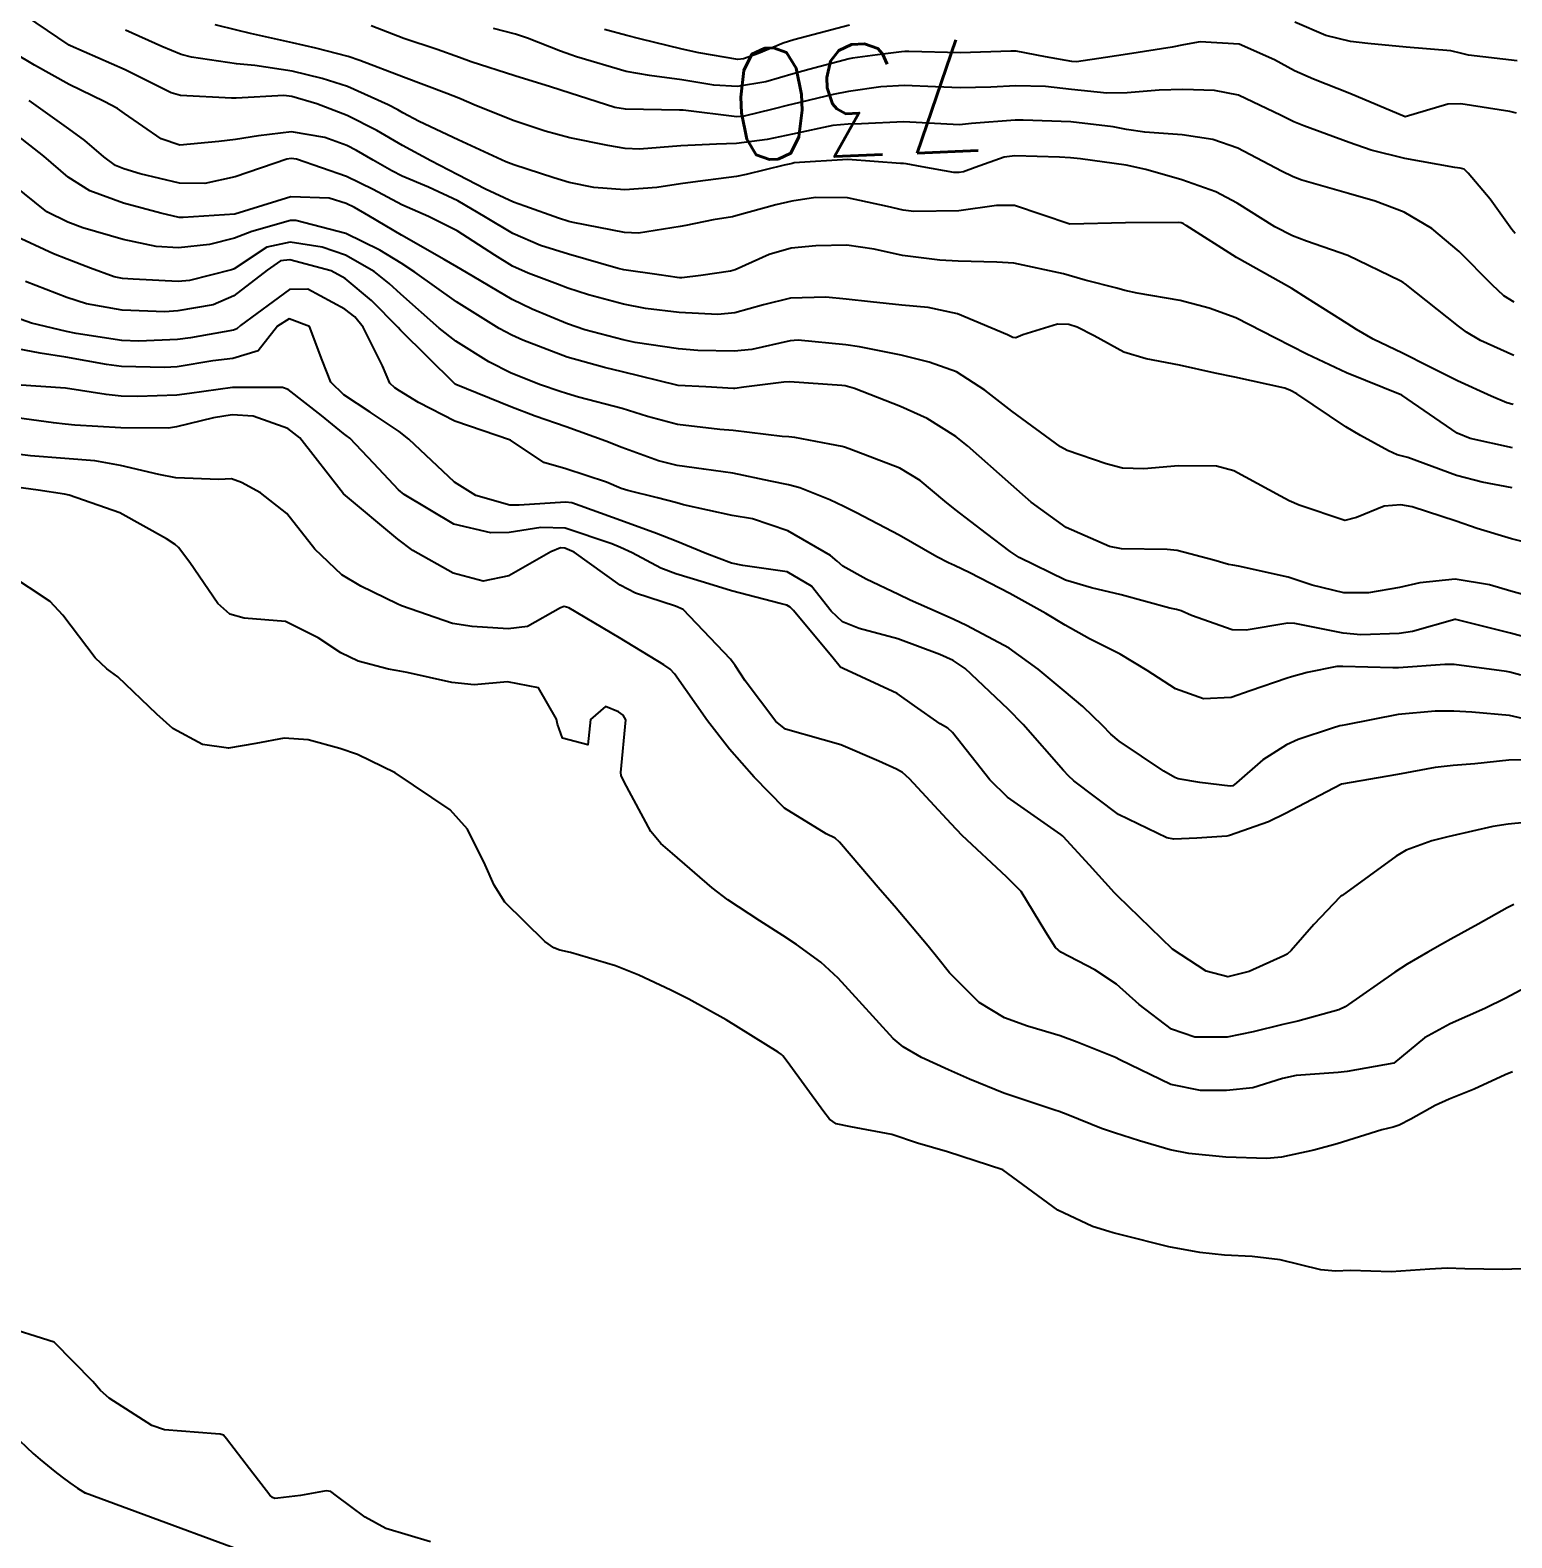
# Model space of a CAD drawing. Header units: metres. Extents: x 307586 to 320046, y 7427249 to 7434250.
# Drawn here: x 310459.8 to 310513, y 7432793.2 to 7432847.4 of the extents above; entities that cross this region are included whole.
import ezdxf
from ezdxf.enums import TextEntityAlignment as Align

# ---------------------------------------------------------------- set-up
doc = ezdxf.new("R2010")
doc.units = ezdxf.units.M
doc.header["$MEASUREMENT"] = 0
for name, color, linetype in [('Cotas', 45, 'Continuous'), ('Curvas de Nivel 1m', 11, 'Continuous'), ('Curvas de Nivel 5m', 15, 'Continuous'), ('Vias Primárias', 230, 'Continuous'), ('Vias Secundárias', 230, 'Continuous')]:
    doc.layers.add(name, color=color, linetype=linetype)
doc.styles.add('Style-STANDARD', font='STANDARD.shx')

msp = doc.modelspace()

# ---------------------------------------------------------------- linework, layer by layer
at = {"layer": 'Curvas de Nivel 1m', "flags": 128}
for points, elevation in [([(310513.09, 7432833.956), (310512.868, 7432834.02), (310512.303, 7432834.252), (310511.101, 7432834.803), (310510.067, 7432835.322), (310509.116, 7432835.804), (310508.066, 7432836.306), (310507.466, 7432836.654), (310507.128, 7432836.874), (310505.705, 7432837.766), (310505.141, 7432838.125), (310504.764, 7432838.344), (310503.156, 7432839.234), (310501.35, 7432840.387), (310501.241, 7432840.456), (310501.174, 7432840.481), (310501.064, 7432840.502), (310499.174, 7432840.48), (310497.173, 7432840.44), (310495.179, 7432841.114), (310494.539, 7432841.107), (310493.177, 7432840.915), (310491.562, 7432840.89), (310491.177, 7432840.935), (310490.617, 7432841.078), (310489.181, 7432841.387), (310488.036, 7432841.401), (310487.18, 7432841.266), (310486.613, 7432841.131), (310485.174, 7432840.734), (310485.05, 7432840.705), (310484.356, 7432840.588), (310483.378, 7432840.39), (310483.169, 7432840.35), (310481.672, 7432840.116), (310481.166, 7432840.142), (310479.326, 7432840.493), (310479.171, 7432840.532), (310478.796, 7432840.656), (310477.587, 7432841.084), (310477.178, 7432841.233), (310476.181, 7432841.692), (310475.188, 7432842.211), (310474.21, 7432842.71), (310473.198, 7432843.262), (310472.274, 7432843.804), (310471.209, 7432844.347), (310470.117, 7432844.761), (310469.217, 7432845.024), (310468.933, 7432845.059), (310467.215, 7432844.967), (310467.056, 7432844.961), (310465.216, 7432845.058), (310464.885, 7432845.157), (310463.23, 7432845.981), (310461.263, 7432846.849), (310461.243, 7432846.854), (310461.222, 7432846.87), (310459.256, 7432848.193)], 727), ([(310513.244, 7432846.312), (310511.49, 7432846.511), (310511.246, 7432846.566), (310510.861, 7432846.66), (310509.248, 7432846.798), (310507.87, 7432846.932), (310507.25, 7432846.997), (310506.362, 7432847.219), (310505.257, 7432847.7)], 732), ([(310513.115, 7432835.723), (310511.918, 7432836.258), (310511.418, 7432836.558), (310511.128, 7432836.777), (310509.218, 7432838.289), (310509.144, 7432838.339), (310509.03, 7432838.407), (310507.158, 7432839.317), (310505.676, 7432839.824), (310505.168, 7432840.016), (310504.536, 7432840.346), (310503.181, 7432841.196), (310502.416, 7432841.603), (310501.189, 7432842.028), (310499.901, 7432842.403), (310499.194, 7432842.559), (310497.551, 7432842.789), (310497.197, 7432842.825), (310496.795, 7432842.846), (310495.197, 7432842.893), (310494.815, 7432842.846), (310493.763, 7432842.474), (310493.352, 7432842.317), (310493.191, 7432842.289), (310493.004, 7432842.295), (310491.86, 7432842.5), (310491.292, 7432842.606), (310491.194, 7432842.616), (310491.083, 7432842.622), (310489.195, 7432842.765), (310487.271, 7432842.636), (310487.194, 7432842.623), (310487.143, 7432842.611), (310486.909, 7432842.563), (310485.54, 7432842.225), (310485.189, 7432842.156), (310483.805, 7432841.976), (310483.186, 7432841.89), (310482.332, 7432841.76), (310481.183, 7432841.673), (310480.071, 7432841.754), (310479.186, 7432841.938), (310478.63, 7432842.101), (310477.192, 7432842.571), (310476.913, 7432842.683), (310475.201, 7432843.469), (310473.793, 7432844.129), (310473.21, 7432844.441), (310473.03, 7432844.542), (310472.685, 7432844.728), (310471.222, 7432845.383), (310470.309, 7432845.677), (310469.23, 7432845.932), (310467.885, 7432846.138), (310467.234, 7432846.204), (310465.61, 7432846.443), (310465.239, 7432846.538), (310464.546, 7432846.827), (310463.249, 7432847.413)], 728), ([(310513.137, 7432837.629), (310512.756, 7432837.863), (310512.342, 7432838.252), (310511.161, 7432839.451), (310510.168, 7432840.28), (310509.179, 7432840.864), (310508.137, 7432841.261), (310507.185, 7432841.537), (310505.507, 7432842.02), (310505.191, 7432842.135), (310504.778, 7432842.344), (310503.201, 7432843.166), (310502.311, 7432843.48), (310501.205, 7432843.646), (310499.861, 7432843.749), (310499.207, 7432843.842), (310498.722, 7432843.932), (310497.21, 7432844.111), (310495.493, 7432844.174), (310495.21, 7432844.17), (310493.631, 7432844.054), (310493.208, 7432844.011), (310492.747, 7432844.026), (310491.209, 7432844.118), (310489.687, 7432844.046), (310489.208, 7432844.034), (310488.649, 7432843.98), (310487.204, 7432843.676), (310486.295, 7432843.476), (310485.2, 7432843.334), (310484.471, 7432843.317), (310483.2, 7432843.258), (310481.706, 7432843.131), (310481.198, 7432843.151), (310480.574, 7432843.262), (310479.202, 7432843.544), (310478.323, 7432843.782), (310477.208, 7432844.148), (310475.857, 7432844.694), (310475.217, 7432844.966), (310474.791, 7432845.132), (310473.228, 7432845.725), (310471.658, 7432846.322), (310471.239, 7432846.461), (310470.08, 7432846.762), (310469.245, 7432846.95), (310467.739, 7432847.284), (310467.249, 7432847.403), (310466.463, 7432847.596)], 729), ([(310513.216, 7432844.43), (310512.973, 7432844.487), (310511.22, 7432844.767), (310510.747, 7432844.748), (310509.213, 7432844.29), (310507.225, 7432845.133), (310505.923, 7432845.643), (310505.237, 7432845.947), (310504.521, 7432846.347), (310503.248, 7432846.902), (310501.855, 7432846.987), (310501.248, 7432846.877), (310500.84, 7432846.801), (310499.244, 7432846.549), (310498.446, 7432846.422), (310497.404, 7432846.274), (310497.241, 7432846.279), (310496.298, 7432846.449), (310495.245, 7432846.648), (310495.05, 7432846.657), (310493.244, 7432846.591), (310491.383, 7432846.647), (310491.244, 7432846.643), (310491.123, 7432846.633), (310490.265, 7432846.52), (310489.365, 7432846.405), (310489.241, 7432846.384), (310487.793, 7432845.994), (310487.232, 7432845.837), (310486.242, 7432845.555), (310485.225, 7432845.385), (310484.381, 7432845.433), (310483.228, 7432845.626), (310482.068, 7432845.78), (310481.232, 7432845.922), (310479.443, 7432846.445), (310479.241, 7432846.517), (310478.875, 7432846.656), (310477.691, 7432847.117), (310477.249, 7432847.266), (310476.467, 7432847.472)], 731), ([(310489.254, 7432847.592), (310487.937, 7432847.237), (310487.248, 7432847.057), (310486.869, 7432846.942), (310485.984, 7432846.573), (310485.442, 7432846.376), (310485.24, 7432846.359), (310483.841, 7432846.594), (310483.244, 7432846.723), (310481.717, 7432847.092), (310481.249, 7432847.211), (310480.456, 7432847.433)], 732), ([(310513.075, 7432832.402), (310511.545, 7432832.731), (310511.079, 7432832.928), (310509.093, 7432834.29), (310507.105, 7432835.1), (310505.679, 7432835.77), (310505.119, 7432836.051), (310504.558, 7432836.346), (310503.13, 7432837.066), (310502.18, 7432837.421), (310501.136, 7432837.694), (310499.583, 7432837.961), (310499.139, 7432838.056), (310498.862, 7432838.136), (310497.718, 7432838.431), (310497.145, 7432838.589), (310496.938, 7432838.65), (310495.152, 7432839.038), (310494.547, 7432839.071), (310493.152, 7432839.111), (310492.499, 7432839.143), (310491.155, 7432839.306), (310490.135, 7432839.543), (310489.16, 7432839.679), (310488.049, 7432839.658), (310487.158, 7432839.581), (310486.371, 7432839.351), (310485.146, 7432838.798), (310484.979, 7432838.749), (310483.915, 7432838.592), (310483.23, 7432838.511), (310483.142, 7432838.513), (310483.062, 7432838.522), (310482.411, 7432838.611), (310481.145, 7432838.796), (310480.939, 7432838.84), (310479.154, 7432839.357), (310478.155, 7432839.668), (310477.164, 7432840.097), (310476.178, 7432840.69), (310475.179, 7432841.28), (310474.126, 7432841.768), (310473.187, 7432842.16), (310472.812, 7432842.349), (310472.141, 7432842.736), (310471.542, 7432843.09), (310471.198, 7432843.262), (310470.402, 7432843.557), (310469.203, 7432843.757), (310468.027, 7432843.614), (310467.2, 7432843.477), (310466.603, 7432843.402), (310465.197, 7432843.276), (310464.526, 7432843.5), (310463.209, 7432844.412), (310462.956, 7432844.589), (310462.481, 7432844.851), (310461.222, 7432845.455), (310459.97, 7432846.145), (310459.238, 7432846.591)], 726), ([(310514.496, 7432828.761), (310513.036, 7432829.131), (310511.797, 7432829.503), (310511.045, 7432829.76), (310509.471, 7432830.286), (310509.054, 7432830.352), (310508.466, 7432830.299), (310507.468, 7432829.893), (310507.045, 7432829.789), (310505.413, 7432830.336), (310505.054, 7432830.493), (310504.736, 7432830.663), (310503.065, 7432831.575), (310502.442, 7432831.745), (310501.067, 7432831.759), (310499.825, 7432831.642), (310499.066, 7432831.676), (310498.473, 7432831.825), (310497.072, 7432832.308), (310496.835, 7432832.442), (310495.085, 7432833.714), (310494.118, 7432834.47), (310493.103, 7432835.13), (310492.118, 7432835.484), (310491.111, 7432835.726), (310489.609, 7432836.031), (310489.117, 7432836.107), (310487.405, 7432836.269), (310487.118, 7432836.249), (310485.749, 7432835.938), (310485.112, 7432835.869), (310483.803, 7432835.903), (310483.113, 7432835.96), (310481.549, 7432836.19), (310481.118, 7432836.283), (310479.75, 7432836.644), (310479.125, 7432836.852), (310477.849, 7432837.388), (310477.133, 7432837.736), (310475.497, 7432838.696), (310475.146, 7432838.907), (310474.691, 7432839.163), (310473.163, 7432840.048), (310471.986, 7432840.738), (310471.472, 7432841.041), (310471.177, 7432841.18), (310470.563, 7432841.372), (310469.179, 7432841.415), (310467.173, 7432840.8), (310465.314, 7432840.675), (310465.171, 7432840.683), (310464.513, 7432840.827), (310463.176, 7432841.193), (310461.962, 7432841.64), (310461.186, 7432842.132), (310460.316, 7432842.879), (310459.202, 7432843.759)], 724), ([(310514.356, 7432826.88), (310513.013, 7432827.255), (310512.242, 7432827.478), (310511.017, 7432827.679), (310509.746, 7432827.552), (310509.014, 7432827.383), (310507.898, 7432827.193), (310507.012, 7432827.187), (310505.874, 7432827.471), (310505.017, 7432827.751), (310503.231, 7432828.147), (310503.021, 7432828.183), (310502.872, 7432828.213), (310502.336, 7432828.37), (310501.028, 7432828.712), (310500.67, 7432828.752), (310499.028, 7432828.774), (310498.595, 7432828.851), (310497.039, 7432829.54), (310495.778, 7432830.453), (310495.059, 7432831.088), (310493.49, 7432832.476), (310493.076, 7432832.812), (310492.041, 7432833.454), (310491.087, 7432833.89), (310489.432, 7432834.527), (310489.094, 7432834.626), (310488.98, 7432834.646), (310487.096, 7432834.77), (310486.899, 7432834.759), (310485.46, 7432834.576), (310485.136, 7432834.536), (310485.092, 7432834.534), (310484.093, 7432834.59), (310483.094, 7432834.643), (310483.045, 7432834.649), (310481.1, 7432835.132), (310480.453, 7432835.286), (310479.108, 7432835.662), (310477.521, 7432836.269), (310477.119, 7432836.45), (310476.674, 7432836.684), (310475.132, 7432837.644), (310473.639, 7432838.715), (310473.148, 7432839.041), (310472.385, 7432839.501), (310471.163, 7432840.101), (310469.367, 7432840.571), (310469.17, 7432840.566), (310467.783, 7432840.171), (310467.16, 7432839.939), (310466.26, 7432839.705), (310465.154, 7432839.583), (310464.349, 7432839.634), (310463.159, 7432839.887), (310461.716, 7432840.311), (310461.168, 7432840.514), (310460.417, 7432840.878), (310459.183, 7432841.878)], 723), ([(310513.66, 7432825.567), (310512.995, 7432825.737), (310511.04, 7432826.232), (310511.002, 7432826.228), (310509.48, 7432825.801), (310508.995, 7432825.735), (310507.621, 7432825.683), (310506.994, 7432825.737), (310505.254, 7432826.083), (310504.999, 7432826.098), (310503.505, 7432825.845), (310502.995, 7432825.865), (310501.536, 7432826.382), (310501.163, 7432826.546), (310501.005, 7432826.586), (310500.761, 7432826.637), (310499.01, 7432827.119), (310497.952, 7432827.365), (310497.015, 7432827.642), (310495.354, 7432828.457), (310495.026, 7432828.675), (310494.177, 7432829.328), (310493.049, 7432830.187), (310492.68, 7432830.486), (310491.793, 7432831.232), (310491.064, 7432831.665), (310489.238, 7432832.362), (310489.072, 7432832.428), (310488.989, 7432832.448), (310488.545, 7432832.538), (310487.295, 7432832.777), (310487.075, 7432832.795), (310486.832, 7432832.806), (310485.077, 7432833.024), (310484.598, 7432833.064), (310483.079, 7432833.235), (310481.997, 7432833.531), (310481.085, 7432833.809), (310479.516, 7432834.219), (310479.09, 7432834.351), (310478.865, 7432834.427), (310478.154, 7432834.664), (310477.099, 7432835.084), (310476.302, 7432835.491), (310475.116, 7432836.231), (310474.516, 7432836.706), (310473.135, 7432837.918), (310472.714, 7432838.302), (310472.181, 7432838.734), (310471.152, 7432839.322), (310470.306, 7432839.609), (310469.158, 7432839.787), (310468.327, 7432839.611), (310467.143, 7432838.828), (310467.126, 7432838.817), (310467.055, 7432838.801), (310465.538, 7432838.417), (310465.138, 7432838.375), (310463.518, 7432838.457), (310463.139, 7432838.486), (310462.842, 7432838.547), (310461.988, 7432838.857), (310461.148, 7432839.182), (310460.655, 7432839.37), (310459.161, 7432840.067)], 722), ([(310513.365, 7432824.236), (310512.974, 7432824.338), (310512.851, 7432824.365), (310510.978, 7432824.613), (310510.64, 7432824.612), (310508.976, 7432824.5), (310508.773, 7432824.496), (310506.976, 7432824.543), (310506.759, 7432824.54), (310505.7, 7432824.333), (310505.131, 7432824.178), (310504.971, 7432824.13), (310503.652, 7432823.667), (310502.964, 7432823.425), (310501.973, 7432823.385), (310500.966, 7432823.741), (310499.948, 7432824.4), (310498.982, 7432824.992), (310497.879, 7432825.537), (310496.997, 7432826.031), (310496.309, 7432826.447), (310495.01, 7432827.166), (310493.58, 7432827.912), (310493.02, 7432828.173), (310492.806, 7432828.268), (310492.388, 7432828.49), (310491.034, 7432829.264), (310489.503, 7432830.069), (310489.049, 7432830.296), (310488.547, 7432830.538), (310487.47, 7432830.967), (310487.058, 7432831.07), (310486.42, 7432831.205), (310485.062, 7432831.492), (310484.022, 7432831.632), (310483.065, 7432831.762), (310482.39, 7432831.934), (310481.071, 7432832.416), (310480.495, 7432832.636), (310479.078, 7432833.153), (310477.958, 7432833.543), (310477.085, 7432833.869), (310475.111, 7432834.681), (310475.093, 7432834.688), (310475.076, 7432834.7), (310473.122, 7432836.632), (310473.037, 7432836.721), (310472.087, 7432837.691), (310471.14, 7432838.486), (310470.627, 7432838.755), (310469.149, 7432839.161), (310468.807, 7432839.116), (310468.33, 7432838.782), (310467.134, 7432837.866), (310466.394, 7432837.544), (310465.128, 7432837.326), (310464.66, 7432837.292), (310463.128, 7432837.345), (310461.843, 7432837.572), (310461.132, 7432837.806), (310459.65, 7432838.373)], 721), ([(310513.971, 7432821.201), (310512.942, 7432821.174), (310511.723, 7432821.041), (310510.94, 7432820.986), (310510.299, 7432820.917), (310508.937, 7432820.658), (310506.933, 7432820.32), (310505.62, 7432819.635), (310504.917, 7432819.263), (310504.3, 7432818.958), (310502.905, 7432818.468), (310502.812, 7432818.453), (310501.731, 7432818.378), (310500.902, 7432818.343), (310500.651, 7432818.393), (310498.915, 7432819.228), (310497.314, 7432820.434), (310497.116, 7432820.618), (310496.937, 7432820.808), (310495.495, 7432822.455), (310494.958, 7432823.012), (310493.404, 7432824.476), (310492.977, 7432824.756), (310492.494, 7432824.974), (310490.988, 7432825.533), (310489.603, 7432825.915), (310488.997, 7432826.148), (310488.599, 7432826.536), (310487.893, 7432827.428), (310487.017, 7432827.946), (310485.427, 7432828.168), (310485.02, 7432828.253), (310484.134, 7432828.589), (310483.03, 7432829.049), (310482.326, 7432829.318), (310481.04, 7432829.794), (310479.277, 7432830.42), (310479.05, 7432830.452), (310477.385, 7432830.338), (310477.048, 7432830.344), (310475.824, 7432830.692), (310475.058, 7432831.164), (310473.417, 7432832.717), (310473.076, 7432832.988), (310472.029, 7432833.682), (310471.088, 7432834.302), (310470.625, 7432834.755), (310470.309, 7432835.554), (310469.858, 7432836.763), (310469.126, 7432837.041), (310468.7, 7432836.776), (310468.01, 7432835.886), (310467.105, 7432835.612), (310466.385, 7432835.526), (310465.1, 7432835.313), (310464.642, 7432835.283), (310463.1, 7432835.327), (310462.558, 7432835.391), (310461.105, 7432835.654), (310460.183, 7432835.803), (310459.11, 7432836.004)], 719), ([(310514.139, 7432819.003), (310512.912, 7432818.873), (310512.363, 7432818.797), (310510.906, 7432818.459), (310510.754, 7432818.423), (310510.17, 7432818.277), (310509.247, 7432817.939), (310508.897, 7432817.729), (310506.952, 7432816.319), (310506.91, 7432816.292), (310506.882, 7432816.271), (310505.929, 7432815.268), (310505.126, 7432814.337), (310504.978, 7432814.212), (310504.851, 7432814.142), (310503.609, 7432813.589), (310502.843, 7432813.395), (310502.07, 7432813.596), (310500.853, 7432814.39), (310498.881, 7432816.302), (310498.776, 7432816.412), (310497.87, 7432817.403), (310496.925, 7432818.44), (310496.903, 7432818.462), (310496.842, 7432818.503), (310494.924, 7432819.847), (310494.3, 7432820.466), (310492.95, 7432822.173), (310492.791, 7432822.322), (310492.514, 7432822.487), (310491.584, 7432823.125), (310490.964, 7432823.575), (310489.027, 7432824.474), (310488.973, 7432824.498), (310488.95, 7432824.508), (310488.92, 7432824.531), (310488.669, 7432824.843), (310487.236, 7432826.557), (310487.125, 7432826.68), (310487.005, 7432826.752), (310486.76, 7432826.808), (310485.01, 7432827.26), (310484.045, 7432827.557), (310483.016, 7432827.871), (310482.481, 7432828.072), (310481.446, 7432828.624), (310481.026, 7432828.818), (310480.713, 7432828.948), (310479.036, 7432829.511), (310478.163, 7432829.536), (310477.033, 7432829.358), (310476.372, 7432829.348), (310475.037, 7432829.658), (310473.257, 7432830.718), (310473.055, 7432830.896), (310472.167, 7432831.837), (310471.299, 7432832.747), (310471.175, 7432832.849), (310471.075, 7432832.92), (310470.281, 7432833.558), (310469.09, 7432834.493), (310468.887, 7432834.569), (310467.091, 7432834.573), (310465.548, 7432834.356), (310465.088, 7432834.29), (310463.672, 7432834.249), (310463.087, 7432834.257), (310462.551, 7432834.312), (310461.09, 7432834.539), (310459.317, 7432834.661)], 718), ([(310513.125, 7432815.992), (310512.877, 7432815.875), (310511.837, 7432815.287), (310510.86, 7432814.749), (310510.552, 7432814.578), (310510.027, 7432814.278), (310509.287, 7432813.847), (310508.846, 7432813.561), (310507.065, 7432812.317), (310506.832, 7432812.206), (310505.364, 7432811.798), (310504.826, 7432811.685), (310503.754, 7432811.42), (310502.822, 7432811.225), (310501.664, 7432811.22), (310500.824, 7432811.513), (310499.661, 7432812.402), (310498.84, 7432813.124), (310498.069, 7432813.645), (310496.851, 7432814.276), (310496.653, 7432814.442), (310496.304, 7432815.003), (310495.415, 7432816.455), (310494.888, 7432816.99), (310493.298, 7432818.476), (310492.909, 7432818.886), (310491.414, 7432820.503), (310491.157, 7432820.729), (310490.936, 7432820.857), (310490.313, 7432821.142), (310488.945, 7432821.726), (310488.31, 7432821.903), (310486.95, 7432822.295), (310486.602, 7432822.564), (310485.508, 7432824.034), (310485.141, 7432824.578), (310484.976, 7432824.808), (310483.28, 7432826.597), (310483.004, 7432826.717), (310481.562, 7432827.175), (310481.011, 7432827.471), (310479.362, 7432828.647), (310479.025, 7432828.796), (310478.875, 7432828.802), (310478.522, 7432828.658), (310477.014, 7432827.796), (310476.09, 7432827.611), (310475.015, 7432827.892), (310473.564, 7432828.715), (310473.029, 7432829.116), (310471.075, 7432830.75), (310469.507, 7432832.766), (310469.076, 7432833.101), (310467.829, 7432833.537), (310467.081, 7432833.59), (310466.408, 7432833.478), (310465.076, 7432833.151), (310464.788, 7432833.111), (310463.076, 7432833.117), (310461.43, 7432833.218), (310461.077, 7432833.256), (310460.656, 7432833.295), (310459.079, 7432833.516)], 717), ([(310513.883, 7432813.189), (310512.837, 7432812.623), (310512.075, 7432812.251), (310510.827, 7432811.71), (310509.904, 7432811.198), (310508.813, 7432810.29), (310507.128, 7432809.996), (310506.807, 7432809.955), (310505.294, 7432809.846), (310504.804, 7432809.738), (310503.74, 7432809.409), (310502.797, 7432809.306), (310501.861, 7432809.31), (310500.8, 7432809.522), (310498.966, 7432810.408), (310498.814, 7432810.49), (310497.438, 7432811.049), (310496.821, 7432811.274), (310495.653, 7432811.624), (310494.827, 7432811.917), (310493.912, 7432812.469), (310492.843, 7432813.536), (310492.425, 7432814.063), (310492.083, 7432814.492), (310490.874, 7432815.937), (310490.355, 7432816.515), (310488.9, 7432818.226), (310488.74, 7432818.371), (310488.418, 7432818.537), (310486.916, 7432819.457), (310485.825, 7432820.571), (310484.943, 7432821.579), (310484.155, 7432822.588), (310482.97, 7432824.283), (310482.817, 7432824.448), (310482.586, 7432824.606), (310480.987, 7432825.57), (310479.17, 7432826.648), (310479.003, 7432826.698), (310478.87, 7432826.652), (310477.686, 7432825.976), (310476.991, 7432825.893), (310475.702, 7432825.983), (310474.994, 7432826.091), (310473.163, 7432826.718), (310473.004, 7432826.793), (310471.7, 7432827.43), (310471.014, 7432827.841), (310470.041, 7432828.76), (310469.042, 7432830.039), (310468.1, 7432830.784), (310467.414, 7432831.152), (310467.058, 7432831.287), (310466.599, 7432831.263), (310465.058, 7432831.322), (310464.447, 7432831.438), (310463.062, 7432831.77), (310462.139, 7432831.929), (310461.064, 7432832.023), (310459.83, 7432832.117), (310459.066, 7432832.205)], 716), ([(310514.024, 7432802.922), (310512.719, 7432802.875), (310511.359, 7432802.9), (310510.719, 7432802.92), (310510.106, 7432802.89), (310508.718, 7432802.792), (310507.249, 7432802.842), (310506.718, 7432802.815), (310506.18, 7432802.864), (310504.722, 7432803.229), (310503.724, 7432803.349), (310502.723, 7432803.397), (310501.839, 7432803.488), (310500.726, 7432803.69), (310499.011, 7432804.126), (310498.731, 7432804.198), (310498.566, 7432804.248), (310497.989, 7432804.421), (310496.741, 7432805.004), (310494.763, 7432806.46), (310492.769, 7432807.099), (310491.692, 7432807.416), (310490.775, 7432807.73), (310489.301, 7432808.001), (310488.779, 7432808.11), (310488.531, 7432808.284), (310488.337, 7432808.537), (310487.014, 7432810.353), (310486.854, 7432810.559), (310486.836, 7432810.583), (310486.813, 7432810.598), (310486.69, 7432810.685), (310484.826, 7432811.853), (310483.481, 7432812.594), (310482.836, 7432812.917), (310481.681, 7432813.457), (310480.845, 7432813.789), (310479.225, 7432814.271), (310478.85, 7432814.352), (310478.631, 7432814.434), (310478.31, 7432814.658), (310476.874, 7432816.072), (310476.486, 7432816.684), (310476.165, 7432817.412), (310475.526, 7432818.694), (310474.913, 7432819.389), (310472.933, 7432820.72), (310471.58, 7432821.381), (310470.941, 7432821.592), (310469.803, 7432821.903), (310468.945, 7432821.963), (310467.931, 7432821.773), (310466.941, 7432821.607), (310466.006, 7432821.746), (310464.948, 7432822.31), (310464.366, 7432822.826), (310462.966, 7432824.167), (310462.579, 7432824.456), (310462.152, 7432824.852), (310460.996, 7432826.387), (310460.535, 7432826.875), (310459.013, 7432827.89)], 714), ([(310474.207, 7432793.094), (310472.601, 7432793.569), (310471.851, 7432793.977), (310470.829, 7432794.747), (310470.615, 7432794.895), (310470.449, 7432794.919), (310469.529, 7432794.761), (310468.72, 7432794.66), (310468.612, 7432794.654), (310468.52, 7432794.679), (310468.435, 7432794.773), (310467.694, 7432795.717), (310466.869, 7432796.797), (310466.77, 7432796.924), (310466.645, 7432796.966), (310466.476, 7432796.97), (310464.646, 7432797.12), (310464.196, 7432797.275), (310462.657, 7432798.257), (310462.342, 7432798.527), (310462.069, 7432798.849), (310460.684, 7432800.267), (310458.693, 7432800.89)], 713)]:
    msp.add_lwpolyline(points, dxfattribs=dict(at, elevation=elevation))
at = {"layer": 'Curvas de Nivel 5m', "flags": 128}
for points, elevation in [([(310513.171, 7432840.102), (310513.044, 7432840.242), (310512.265, 7432841.335), (310511.481, 7432842.266), (310511.334, 7432842.408), (310511.195, 7432842.45), (310510.997, 7432842.469), (310509.198, 7432842.796), (310507.99, 7432843.097), (310507.203, 7432843.367), (310505.579, 7432843.967), (310505.211, 7432844.112), (310504.763, 7432844.345), (310503.224, 7432845.067), (310502.364, 7432845.235), (310501.226, 7432845.276), (310500.376, 7432845.248), (310499.224, 7432845.159), (310498.496, 7432845.148), (310497.225, 7432845.272), (310496.295, 7432845.381), (310495.227, 7432845.408), (310494.33, 7432845.365), (310493.226, 7432845.338), (310492.346, 7432845.374), (310491.227, 7432845.417), (310490.376, 7432845.368), (310489.223, 7432845.202), (310488.667, 7432845.092), (310487.216, 7432844.751), (310487.062, 7432844.714), (310486.496, 7432844.567), (310485.473, 7432844.315), (310485.21, 7432844.299), (310483.276, 7432844.536), (310483.212, 7432844.536), (310483.146, 7432844.534), (310481.212, 7432844.565), (310480.826, 7432844.634), (310479.22, 7432845.139), (310478.515, 7432845.369), (310477.229, 7432845.763), (310475.66, 7432846.272), (310475.239, 7432846.424), (310474.437, 7432846.708), (310473.247, 7432847.114), (310472.075, 7432847.562)], 730), ([(310513.06, 7432830.968), (310511.979, 7432831.173), (310511.064, 7432831.407), (310509.307, 7432832.051), (310509.071, 7432832.115), (310508.923, 7432832.144), (310508.613, 7432832.297), (310507.61, 7432832.844), (310507.081, 7432833.154), (310505.319, 7432834.338), (310505.095, 7432834.465), (310504.894, 7432834.544), (310503.102, 7432834.934), (310502.386, 7432835.088), (310501.108, 7432835.371), (310499.911, 7432835.602), (310499.114, 7432835.843), (310498.048, 7432836.426), (310497.432, 7432836.741), (310497.127, 7432836.831), (310496.725, 7432836.846), (310495.485, 7432836.456), (310495.227, 7432836.353), (310495.122, 7432836.37), (310494.932, 7432836.462), (310493.13, 7432837.215), (310492.08, 7432837.443), (310491.133, 7432837.531), (310490.006, 7432837.649), (310489.135, 7432837.746), (310488.406, 7432837.812), (310487.135, 7432837.774), (310486.16, 7432837.543), (310485.13, 7432837.248), (310484.529, 7432837.186), (310483.13, 7432837.26), (310481.92, 7432837.408), (310481.132, 7432837.557), (310479.879, 7432837.899), (310479.138, 7432838.139), (310478.762, 7432838.279), (310477.715, 7432838.671), (310477.147, 7432838.934), (310476.514, 7432839.325), (310475.165, 7432840.198), (310474.128, 7432840.71), (310473.177, 7432841.138), (310472.136, 7432841.689), (310471.187, 7432842.146), (310469.382, 7432842.768), (310469.193, 7432842.798), (310469.036, 7432842.772), (310467.186, 7432842.136), (310466.1, 7432841.895), (310465.184, 7432841.916), (310463.77, 7432842.252), (310463.189, 7432842.424), (310462.891, 7432842.545), (310462.469, 7432842.851), (310461.779, 7432843.441), (310461.203, 7432843.862), (310459.78, 7432844.884)], 725), ([(310514.83, 7432822.346), (310512.958, 7432822.78), (310511.607, 7432822.908), (310510.96, 7432822.933), (310510.298, 7432822.938), (310508.958, 7432822.814), (310507.085, 7432822.449), (310506.954, 7432822.426), (310506.869, 7432822.406), (310506.603, 7432822.324), (310505.369, 7432821.915), (310504.947, 7432821.733), (310504.104, 7432821.186), (310503.162, 7432820.358), (310503.03, 7432820.261), (310502.931, 7432820.24), (310501.836, 7432820.376), (310501.057, 7432820.511), (310500.935, 7432820.555), (310500.547, 7432820.784), (310498.947, 7432821.859), (310498.647, 7432822.111), (310498.343, 7432822.419), (310497.637, 7432823.107), (310496.965, 7432823.673), (310496.036, 7432824.449), (310494.984, 7432825.201), (310493.457, 7432826.014), (310492.999, 7432826.235), (310492.433, 7432826.489), (310491.432, 7432826.929), (310491.009, 7432827.133), (310489.853, 7432827.683), (310489.019, 7432828.145), (310488.814, 7432828.327), (310488.565, 7432828.537), (310487.036, 7432829.416), (310485.769, 7432829.845), (310485.044, 7432829.974), (310483.293, 7432830.354), (310483.05, 7432830.424), (310482.354, 7432830.61), (310481.293, 7432830.864), (310481.056, 7432830.941), (310480.525, 7432831.169), (310479.063, 7432831.642), (310478.276, 7432831.873), (310477.073, 7432832.68), (310475.079, 7432833.357), (310473.775, 7432834.025), (310473.09, 7432834.447), (310472.923, 7432834.554), (310472.738, 7432834.725), (310472.479, 7432835.353), (310471.787, 7432836.74), (310471.488, 7432837.107), (310471.129, 7432837.379), (310469.798, 7432838.102), (310469.136, 7432838.093), (310467.381, 7432836.796), (310467.246, 7432836.673), (310467.12, 7432836.628), (310465.582, 7432836.349), (310465.115, 7432836.291), (310463.72, 7432836.228), (310463.114, 7432836.263), (310461.472, 7432836.511), (310461.119, 7432836.579), (310459.865, 7432836.883), (310459.125, 7432837.138)], 720), ([(310513.07, 7432809.976), (310512.807, 7432809.872), (310511.697, 7432809.36), (310510.794, 7432809), (310510.299, 7432808.766), (310509.414, 7432808.284), (310509.004, 7432808.065), (310508.78, 7432807.993), (310508.376, 7432807.893), (310506.774, 7432807.387), (310505.932, 7432807.167), (310504.769, 7432806.916), (310504.251, 7432806.862), (310502.768, 7432806.915), (310501.439, 7432807.05), (310500.771, 7432807.182), (310499.672, 7432807.503), (310498.777, 7432807.783), (310498.307, 7432807.945), (310497.094, 7432808.435), (310496.785, 7432808.55), (310496.631, 7432808.596), (310494.794, 7432809.214), (310493.564, 7432809.71), (310492.806, 7432810.05), (310491.835, 7432810.495), (310491.185, 7432810.873), (310490.82, 7432811.183), (310489.601, 7432812.522), (310488.841, 7432813.347), (310488.221, 7432813.914), (310487.349, 7432814.553), (310486.858, 7432814.879), (310486.027, 7432815.407), (310484.877, 7432816.161), (310484.319, 7432816.586), (310482.895, 7432817.827), (310482.477, 7432818.185), (310482.121, 7432818.612), (310481.16, 7432820.396), (310481.048, 7432820.628), (310481.035, 7432820.73), (310481.219, 7432822.626), (310481.119, 7432822.792), (310480.956, 7432822.91), (310480.482, 7432823.111), (310479.951, 7432822.64), (310479.859, 7432821.726), (310478.946, 7432821.967), (310478.767, 7432822.469), (310478.731, 7432822.653), (310478.078, 7432823.777), (310476.966, 7432823.996), (310475.767, 7432823.89), (310474.966, 7432823.968), (310473.358, 7432824.327), (310472.97, 7432824.398), (310472.691, 7432824.445), (310471.606, 7432824.741), (310470.977, 7432825.031), (310470.167, 7432825.576), (310468.994, 7432826.165), (310467.502, 7432826.285), (310466.997, 7432826.427), (310466.563, 7432826.804), (310465.555, 7432828.277), (310465.143, 7432828.819), (310465.024, 7432828.924), (310464.718, 7432829.133), (310463.041, 7432830.069), (310461.221, 7432830.697), (310461.051, 7432830.738), (310460.103, 7432830.879), (310459.054, 7432831.029)], 715)]:
    msp.add_lwpolyline(points, dxfattribs=dict(at, elevation=elevation))
at = {"layer": 'Vias Primárias'}
msp.add_lwpolyline([(310965.033, 7432838.814), (310926.621, 7432832.656), (310892.242, 7432827.04), (310870.072, 7432823.261), (310851.99, 7432820.51), (310793.615, 7432811.295), (310716.995, 7432799.274), (310691.417, 7432795.148), (310677.004, 7432792.881), (310659.996, 7432789.956), (310638.653, 7432786.3), (310609.988, 7432781.668), (310588.258, 7432778.899), (310577.304, 7432778.124), (310563.026, 7432777.791), (310548.421, 7432778.233), (310544.903, 7432778.454), (310536.936, 7432779.054), (310528.844, 7432779.773), (310515.153, 7432781.756), (310495.551, 7432784.991), (310477.008, 7432789.136), (310469.454, 7432792.012), (310461.809, 7432794.84)], dxfattribs=at)
at = {"layer": 'Vias Secundárias', "elevation": 713.808}
msp.add_lwpolyline([(310414.902, 7432860.304), (310418.698, 7432854.766), (310420.32, 7432853.347), (310421.672, 7432852.064), (310423.903, 7432848.82), (310431.222, 7432837.885), (310450.645, 7432808.599), (310457.907, 7432798.524, 0.095114), (310461.809, 7432794.84, -74.795398)], format="xyb", dxfattribs=at)

# ---------------------------------------------------------------- texts
at = {"layer": 'Cotas', "style": 'Style-STANDARD'}
msp.add_text('730', height=4, rotation=182.4812, dxfattribs=at).set_placement((310489.57, 7432844.902, 730), align=Align.MIDDLE_CENTER)

doc.saveas('drawing.dxf')
